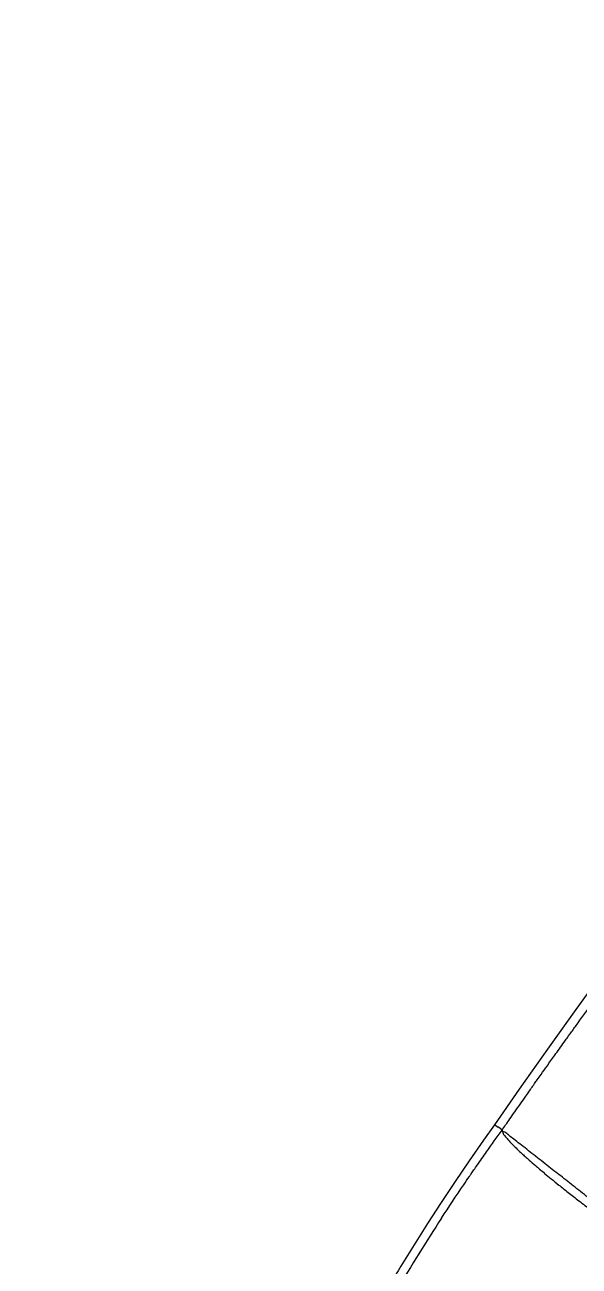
# Model space of a CAD drawing. Header units: millimetres. Extents: x 1145859089 to 1147511753, y -1047484727 to -1047247487.
# Drawn here: x 1146332691 to 1146332755.7, y -1047433175.4 to -1047433030.5 of the extents above; entities that cross this region are included whole.
import ezdxf
from ezdxf.xclip import XClip

# ---------------------------------------------------------------- set-up
doc = ezdxf.new("R2010")
doc.units = ezdxf.units.MM
doc.header["$LTSCALE"] = 100
doc.header["$MEASUREMENT"] = 0
doc.header["$XCLIPFRAME"] = 2
doc.linetypes.add('CENTERX2', pattern=[4, 2.5, -0.5, 0.5, -0.5])
doc.layers.get('0').update_dxf_attribs({"linetype": 'CONTINUOUS'})
for name, color, linetype in [('L-지중매입', 3, 'CENTERX2'), ('XREF', 135, 'CONTINUOUS'), ('단지배치도$0$W240910', 135, 'CONTINUOUS')]:
    doc.layers.add(name, color=color, linetype=linetype)

# ---------------------------------------------------------------- blocks, each defined once
blk = doc.blocks.new('단지배치도$0$zw$9902')
at = {"layer": '단지배치도$0$W240910', "linetype": 'ByBlock', "ltscale": 20}
for p, q in [((64085.05, -61771.5), (64081.7, -61776.12)), ((64081.7, -61776.12), (64078.38, -61780.76)), ((64078.38, -61780.76), (64075.09, -61785.43)), ((64075.09, -61785.43), (64072.21, -61789.58)), ((64072.21, -61789.58), (64070.93, -61791.39)), ((64072.64, -61789.88), (64072.21, -61789.59)), ((64072.67, -61789.84), (64072.64, -61789.88)), ((64073.09, -61790.19), (64072.67, -61789.84)), ((64073.08, -61790.2), (64073.09, -61790.2)), ((64073.08, -61790.2), (64073.08, -61790.2)), ((64073.08, -61790.2), (64073.08, -61790.2)), ((64073.08, -61790.2), (64073.08, -61790.2)), ((64073.08, -61790.21), (64073.08, -61790.2)), ((64073.09, -61790.2), (64073.08, -61790.21)), ((64073.08, -61790.21), (64073.08, -61790.21)), ((64073.09, -61790.19), (64073.09, -61790.2)), ((64073.09, -61790.2), (64073.09, -61790.19)), ((64073.1, -61790.2), (64073.09, -61790.19)), ((64073.09, -61790.2), (64073.09, -61790.2)), ((64070.93, -61791.39), (64069.25, -61793.79)), ((64069.25, -61793.79), (64067.6, -61796.21)), ((64076.25, -61793.7), (64076.26, -61793.71)), ((64067.6, -61796.21), (64065.98, -61798.65)), ((64065.98, -61798.65), (64064.39, -61801.1)), ((64064.39, -61801.1), (64062.83, -61803.58)), ((64062.83, -61803.58), (64061.29, -61806.07))]:
    blk.add_line(p, q, dxfattribs=at)
for centre, radius, start, end in [((64274.49, -61936.09), 248.7, 146.9518, 149.2361), ((64289.59, -61944.7), 267.09, 148.7327, 149.265)]:
    blk.add_arc(centre, radius, start, end, dxfattribs=at)
for points, knots in [([(64073.09, -61790.19), (64073.23, -61789.99), (64073.53, -61789.56), (64074.02, -61788.85), (64074.6, -61788.03), (64075.21, -61787.15), (64075.8, -61786.31), (64076.28, -61785.63), (64076.63, -61785.13), (64076.92, -61784.71), (64077.24, -61784.26), (64077.73, -61783.58), (64078.4, -61782.63), (64079.3, -61781.38), (64080.07, -61780.29), (64080.67, -61779.46), (64081.02, -61778.97), (64081.38, -61778.48), (64082.21, -61777.33), (64084.29, -61774.47), (64086.28, -61771.78), (64087.66, -61769.92)], [0, 0, 0, 0, 0.723435, 1.583806, 2.5811, 3.744154, 4.804262, 5.64301, 6.260442, 6.629825, 7.161854, 7.924766, 9.133818, 10.669392, 12.530651, 13.135079, 13.739285, 14.343254, 14.946971, 18.016046, 24.958877, 24.958877, 24.958877, 24.958877]), ([(64066.03, -61800.47), (64066.88, -61799.17), (64067.95, -61797.54), (64069.12, -61795.83), (64069.52, -61795.26), (64069.82, -61794.81), (64070.42, -61793.95), (64071.51, -61792.39), (64072.48, -61791.03), (64073.09, -61790.19)], [0, 0, 0, 0, 4.659383, 5.833447, 6.209013, 6.764018, 7.459175, 9.356377, 12.468955, 12.468955, 12.468955, 12.468955]), ([(64075.97, -61792.44), (64075.71, -61792.22), (64075.19, -61791.84), (64074.52, -61791.29), (64073.95, -61790.88), (64073.56, -61790.48), (64073.16, -61790.37), (64073.1, -61790.2)], [0, 0, 0, 0, 1.040563, 1.923322, 2.607708, 3.12241, 3.641986, 3.641986, 3.641986, 3.641986]), ([(64073.1, -61790.21), (64073.15, -61790.33), (64073.18, -61790.63), (64073.51, -61790.99), (64073.82, -61791.36), (64074.18, -61791.74), (64074.53, -61792.1), (64074.94, -61792.5), (64075.35, -61792.88), (64075.8, -61793.3), (64076.09, -61793.56), (64076.26, -61793.7), (64076.26, -61793.71)], [0, 0, 0, 0, 0.395987, 0.860955, 1.405966, 1.878154, 2.432419, 2.903301, 3.597148, 4.10581, 4.742257, 4.76664, 4.76664, 4.76664, 4.76664]), ([(64089.17, -61802.82), (64088.53, -61802.34), (64087.29, -61801.33), (64085.41, -61799.87), (64083.6, -61798.43), (64081.84, -61797.05), (64080.17, -61795.74), (64078.77, -61794.64), (64077.66, -61793.77), (64076.8, -61793.09), (64076.24, -61792.66), (64075.97, -61792.44)], [0, 0, 0, 0, 2.408812, 4.806042, 7.115679, 9.359763, 11.508208, 13.498095, 14.676057, 15.768155, 16.787996, 16.787996, 16.787996, 16.787996]), ([(64076.25, -61793.7), (64076.49, -61793.91), (64076.89, -61794.26), (64077.5, -61794.78), (64078.1, -61795.29), (64078.86, -61795.91), (64079.77, -61796.65), (64080.85, -61797.51), (64082.11, -61798.48), (64083.51, -61799.58), (64085.11, -61800.67), (64086.08, -61801.66), (64086.72, -61801.93)], [0, 0, 0, 0, 0.971139, 1.590003, 2.378507, 3.352322, 4.525215, 5.906136, 7.495719, 9.282519, 11.239702, 13.323479, 13.323479, 13.323479, 13.323479]), ([(64076.97, -61821.6), (64078.21, -61819.52), (64080.66, -61815.35), (64084.6, -61809.28), (64087.39, -61805.36), (64088.77, -61803.4)], [0, 0, 0, 0, 7.264302, 14.503366, 21.703246, 21.703246, 21.703246, 21.703246])]:
    blk.add_open_spline(points, degree=3, knots=knots, dxfattribs=at)
blk = doc.blocks.new('단지배치도')
blk.add_blockref('단지배치도$0$zw$9902', (141034.19, 142437.16))

msp = doc.modelspace()

# ---------------------------------------------------------------- linework, layer by layer
at = {"layer": 'L-지중매입', "ltscale": 2}
msp.add_arc((1146292364.149594, -1047402174.186541, 0), 45716.750817, 303.4822833292, 333.0437788935, dxfattribs=at)

# ---------------------------------------------------------------- block references
at = {"layer": 'XREF'}
ref = msp.add_blockref('단지배치도', (1146127639.433663, -1047513806.462535), dxfattribs=at)
XClip(ref).set_block_clipping_path([(72982.4064819524, 34919.7593965298), (360382.4067475507, 255319.7593436697)])

doc.saveas('drawing.dxf')
